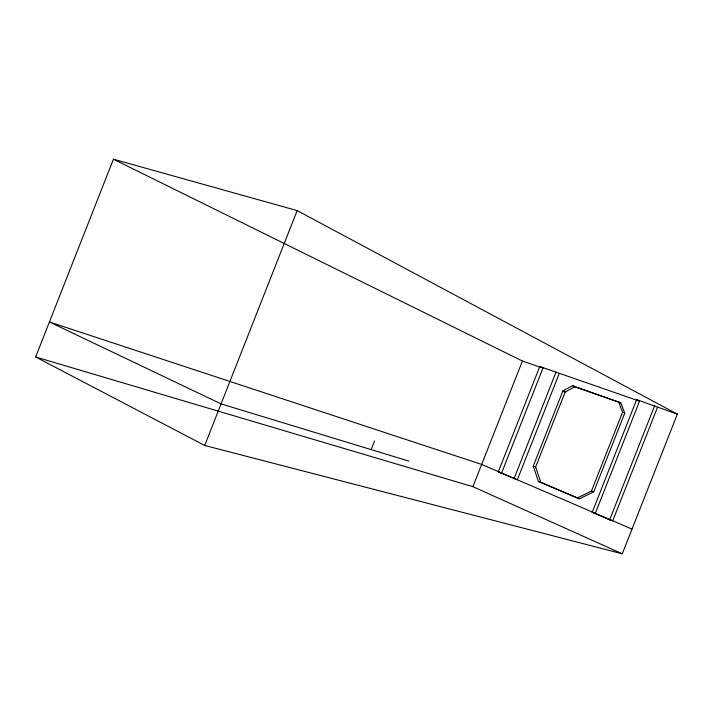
<?xml version="1.0" encoding="UTF-8"?>
<svg xmlns="http://www.w3.org/2000/svg" width="713" height="713" viewBox="0 0 713 713"><rect width="100%" height="100%" fill="white"/><g stroke="black" fill="none" stroke-linecap="round" stroke-linejoin="round"><path stroke-width="1.07" d="M35.65 356.981L113.429 159.195L297.161 210.593L677.35 414.137L622.271 553.805L204.711 445.473L35.65 356.981L472.897 486.685L622.271 553.805M204.711 445.473L297.161 210.593M371.161 449.618L374.575 440.937M472.897 486.685L522.415 361.036L113.429 159.195M559.179 373.63L517.344 479.778L498.244 471.917L539.794 366.5L639.543 401.178L595.328 513.307L592.2 512.326L636.629 399.654L677.35 414.137M539.794 366.5L542.958 368.077L501.604 473.013L498.244 471.917M514.02 478.699L556.042 372.061M533.244 466.133L562.878 390.938L572.486 385.688L620.756 402.818L624.775 413.139L593.76 491.801L579.589 498.752L577.272 497.995L538.458 481.516L533.244 466.133L535.623 466.97L540.837 482.309L579.589 498.752M535.623 466.97L565.168 392.034L574.749 386.803L620.756 402.818M577.272 497.995L591.487 491.016L622.609 412.078L618.59 401.731M592.2 512.326L609.651 519.839L654.614 405.813M657.475 407.328L612.734 520.784L609.651 519.839M408.932 461.124L221.075 403.897L49.42 321.973L481.658 464.439L632.021 529.082M538.458 481.516L540.837 482.309M522.415 361.036L542.958 368.077M591.487 491.016L593.76 491.801M562.878 390.938L565.168 392.034M622.609 412.078L624.775 413.139M572.486 385.688L574.749 386.803M636.629 399.654L639.543 401.178"/></g></svg>
